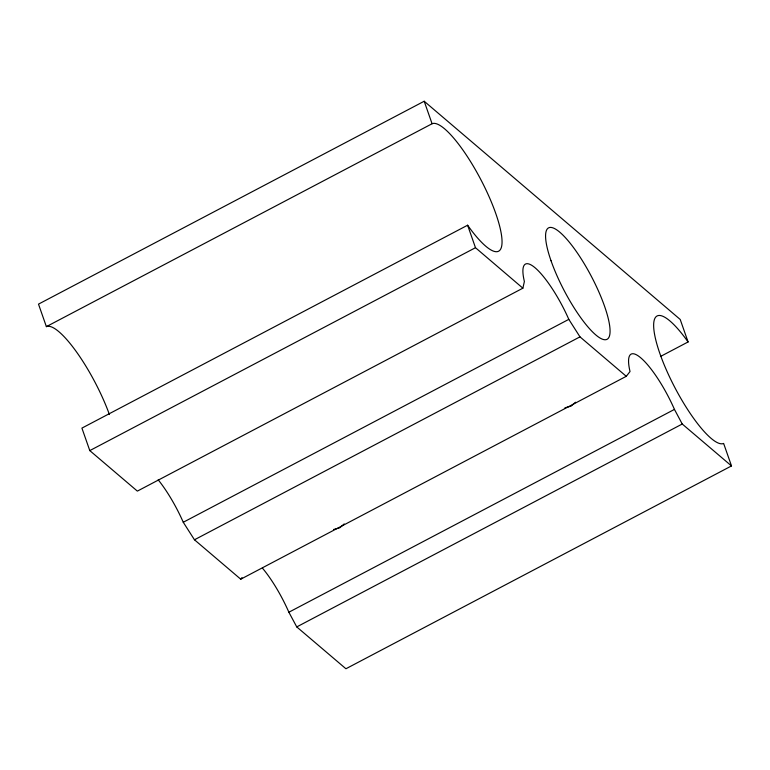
<?xml version="1.0" encoding="UTF-8"?>
<svg xmlns="http://www.w3.org/2000/svg" width="770" height="770" viewBox="0 0 770 770"><rect width="100%" height="100%" fill="white"/><g stroke="black" fill="none" stroke-linecap="round" stroke-linejoin="round"><path stroke-width="1.16" d="M109.407 414.52A71.899 17.527 62.3 0 0 46.373 326.634L38.5 304.131L424.193 101.245L432.076 123.739A71.899 17.527 62.3 0 1 495.832 213.675A71.899 17.527 62.3 0 1 467.611 225.215L81.918 428.11L89.792 450.604L137.358 491.116L522.878 288.182L524.38 281.493A53.919 13.138 62.2 0 1 535.179 267.864A53.919 13.138 62.2 0 1 568.809 319.358L579.974 336.856L626.279 376.309L630.024 371.535A53.919 13.148 62.3 0 1 640.832 357.896A53.919 13.148 62.3 0 1 674.453 409.399L682.239 424.02L731.5 465.927L345.923 668.755L296.748 626.915L288.875 612.227A53.919 13.148 62.3 0 0 262.416 568.096M158.187 479.825A53.919 13.138 62.2 0 1 183.26 522.262L194.464 539.78L240.75 579.204L241.982 577.587M344.209 523.918L339.782 527.787L333.651 529.471M575.527 402.229L571.08 406.117L564.93 407.802M183.26 522.262L568.809 319.358M194.464 539.78L579.974 336.856M240.75 579.204L626.279 376.309M296.748 626.915L682.239 424.02M46.373 326.634L432.076 123.739M89.792 450.604L475.485 247.709L522.878 288.182M660.458 356.491L688.082 341.957L680.208 319.463L424.193 101.245M288.875 612.227L674.453 409.399M731.5 465.927L723.627 443.433A71.899 17.527 62.3 0 1 659.861 353.497A71.899 17.527 62.3 0 1 688.082 341.957M467.611 225.215L475.485 247.709M551.022 260.722A62.909 15.333 62.3 0 0 606.808 339.416A62.909 15.333 62.3 0 0 575.719 250.625A62.909 15.333 62.3 0 0 551.022 260.722"/></g></svg>
